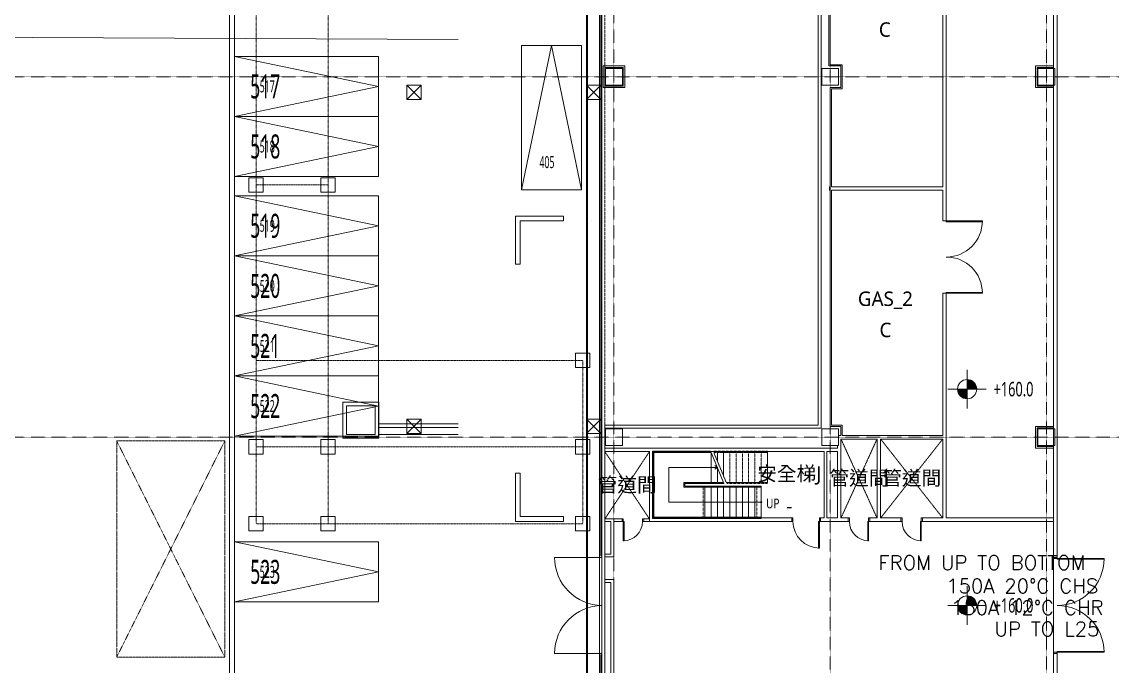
# Model space of a CAD drawing. Extents: x -76427 to 292734, y -42117 to 131250.
# Drawn here: x -24651 to 20739, y 20473 to 47287 of the extents above; entities that cross this region are included whole.
import ezdxf
from ezdxf.enums import TextEntityAlignment as Align

# ---------------------------------------------------------------- set-up
doc = ezdxf.new("R2010")
doc.units = 0
doc.header["$LTSCALE"] = 10
for name, pattern in [('H12PL1$0$DOTK2', [0.0166, 0.0083, -0.0083]), ('H12PL1$0$HIDDEN', [0.4, 0.3, -0.1]), ('H12PL1$0$JJP_三點線', [0.9, 0.3, -0.15, 0, -0.15, 0, -0.15, 0, -0.15]), ('H12PL1$0$JJP_虛線(退縮線、投影線、地下室範圍、非屬本工程、圖面分區)', [0.45, 0.3, -0.15]), ('H12PL1$0$STYLE_22', [0.018779, 0.006944, -0.011834]), ('H12PL1$0$虛線', [0.846667, 0.423333, -0.423333])]:
    doc.linetypes.add(name, pattern=pattern)
for name, color, linetype in [('H12PL1$0$A-LABEL-HIGH.200K', 252, 'Continuous'), ('H12PL1$0$A-OBJE-2D', 252, 'Continuous'), ('H12PL1$0$A-STRS', 252, 'Continuous'), ('H12PL1$0$A-TEXT', 252, 'Continuous'), ('H12PL1$0$A-WALL-EX', 252, 'Continuous'), ('H12PL1$0$A-WALL-IN', 252, 'Continuous'), ('H12PL1$0$A-ZONE', 252, 'Continuous'), ('H12PL1$0$Door', 252, 'Continuous'), ('H12PL1$0$Hattch', 252, 'Continuous'), ('H12PL1$0$L10_14_Defpoints', 252, 'Continuous'), ('H12PL1$0$L10_14_PKG', 252, 'Continuous'), ('H12PL1$0$L10_14_PKG-NN', 252, 'Continuous'), ('H12PL1$0$L10_14_SIAGE1', 252, 'Continuous'), ('H12PL1$0$L10_14_SIAGE2', 252, 'Continuous'), ('H12PL1$0$L10_14_STANTION新設', 252, 'Continuous'), ('H12PL1$0$L10_14_SUGATA3', 252, 'Continuous'), ('H12PL1$0$L10_14_SUGATA4', 252, 'Continuous'), ('H12PL1$0$L10_14_TATEGU1', 252, 'Continuous'), ('H12PL1$0$L10_14_TATEGU3', 252, 'Continuous'), ('H12PL1$0$S-COL', 252, 'Continuous'), ('H12PL1$0$S-FNDN', 252, 'Continuous'), ('H12PL1$0$S-GRID', 252, 'Continuous'), ('H12PL1$0$全區配置圖_26_PKG', 252, 'Continuous'), ('H12PL1$0$全區配置圖_26_PKG-NN', 252, 'Continuous'), ('H12PL1$0$全區配置圖_26_SUGATA3', 252, 'Continuous'), ('H12PL1$0$全區配置圖_26_SUGATAD', 252, 'Continuous'), ('H12PL1$0$全區配置圖_26_TATEYA', 252, 'Continuous'), ('H12PL1$0$全區配置圖_26_地籍圖底圖', 252, 'Continuous'), ('H12PL1$0$全區配置圖_26_陰井', 252, 'Continuous'), ('XFM2P05-200k$0$M-PIPE-TEXT', 3, 'Continuous')]:
    doc.layers.add(name, color=color, linetype=linetype)
doc.styles.add('H12PL1$0$Standard', font='', dxfattribs={"width": 0.8})
doc.styles.add('XFM2P05-200k$0$aa-txt', font='simplex.shx', dxfattribs={"bigfont": 'china.shx'})
doc.styles.get('H12PL1$0$Standard').set_extended_font_data('Microsoft JhengHei')

# ---------------------------------------------------------------- blocks, each defined once
blk = doc.blocks.new('H12PL1')
at = {"layer": 'H12PL1$0$Hattch', "linetype": 'Continuous', "lineweight": 0}
for points in [[(14700, 32000), (15100, 32000), (15069.55, 32153.07), (14982.84, 32282.84), (14853.07, 32369.55), (14700, 32400)], [(14700, 32000), (14300, 32000), (14330.45, 31846.93), (14417.16, 31717.16), (14546.93, 31630.45), (14700, 31600)], [(14700, 23000), (15100, 23000), (15069.55, 23153.07), (14982.84, 23282.84), (14853.07, 23369.55), (14700, 23400)], [(14700, 23000), (14300, 23000), (14330.45, 22846.93), (14417.16, 22717.16), (14546.93, 22630.45), (14700, 22600)]]:
    blk.add_hatch(color=256, dxfattribs=at).paths.add_polyline_path(points)
at = {"layer": 'H12PL1$0$A-LABEL-HIGH.200K', "lineweight": 0}
for p, q in [((14700, 31200), (14700, 32800)), ((13900, 32000), (15500, 32000)), ((14700, 22200), (14700, 23800)), ((13900, 23000), (15500, 23000))]:
    blk.add_line(p, q, dxfattribs=at)
for centre in [(14700, 32000), (14700, 23000)]:
    blk.add_circle(centre, 400, dxfattribs=at)
at = {"layer": 'H12PL1$0$A-OBJE-2D', "linetype": 'H12PL1$0$HIDDEN', "lineweight": 0}
for p, q in [((9450, 26640), (10950, 29925)), ((10950, 26640), (9450, 29925)), ((11100, 26640), (13685, 29925)), ((13685, 26640), (11100, 29925)), ((-380, 26602.5), (1475, 29400)), ((1475, 26602.5), (-380, 29400))]:
    blk.add_line(p, q, dxfattribs=at)
at = {"layer": 'H12PL1$0$A-STRS', "lineweight": 0}
for p, q in [((4024.2, 29420), (1605, 29420)), ((1605, 29420), (1605, 26620)), ((1655, 26670), (1655, 29370)), ((1655, 29370), (4045, 29370)), ((4045, 29370), (1655, 29370)), ((1655, 29370), (1655, 26670)), ((4045, 29370), (1655, 29370)), ((1655, 29370), (1655, 26670)), ((4045, 29370), (4045, 28120)), ((4045, 29370), (4045, 28120)), ((4045, 28120), (4045, 29370)), ((4045, 29370), (4045, 28120)), ((4045, 29370), (4565, 28120)), ((2280, 27295), (2280, 28745)), ((2280, 28745), (4045, 28745)), ((4045, 28745), (4305, 28745)), ((4305, 28745), (4205, 28820)), ((4205, 28670), (4305, 28745)), ((4305, 28745), (4305, 28120)), ((4305, 28120), (4305, 28745)), ((4305, 28745), (4305, 28120)), ((4045, 28120), (2905, 28120)), ((2905, 28120), (2905, 27920)), ((2905, 27920), (2905, 28120)), ((2905, 28120), (4045, 28120)), ((2905, 27920), (2905, 28120)), ((2905, 28120), (4045, 28120)), ((2905, 27920), (3785, 27920)), ((3715.58, 27920), (2905, 27920)), ((3785, 27920), (2905, 27920)), ((2955, 27970), (2955, 28070)), ((2955, 28070), (4045, 28070)), ((3785, 27970), (2955, 27970)), ((3785, 27920), (3715.58, 27920)), ((6125, 27970), (3785, 27970)), ((3785, 27970), (3785, 27920)), ((3785, 27920), (3785, 27970)), ((3785, 27920), (6125, 27920)), ((6125, 27920), (3785, 27920)), ((3785, 26670), (3785, 27920)), ((3785, 26670), (3785, 27920)), ((3785, 26670), (3785, 27920)), ((4045, 27920), (3785, 27920)), ((3785, 27920), (3785, 26670)), ((3785, 26670), (3785, 27920)), ((4045, 28070), (4045, 28120)), ((4565, 28120), (4045, 28120)), ((4045, 28120), (4045, 28070)), ((4045, 28120), (4565, 28120)), ((4045, 28120), (4305, 28120)), ((4045, 28070), (4585.8, 28070)), ((4045, 26670), (4045, 27920)), ((4305, 27920), (4045, 27920)), ((4045, 27920), (4045, 26670)), ((4045, 26670), (4045, 27920)), ((4305, 28120), (4565, 28120)), ((4305, 26670), (4305, 27920)), ((4565, 27920), (4305, 27920)), ((4305, 27920), (4305, 26670)), ((4305, 26670), (4305, 27920)), ((4565, 26670), (4565, 27920)), ((4825, 27920), (4565, 27920)), ((4565, 27920), (4565, 26670)), ((4565, 26670), (4565, 27920)), ((4825, 26670), (4825, 27920)), ((5085, 27920), (4825, 27920)), ((4825, 27920), (4825, 26670)), ((4825, 26670), (4825, 27920)), ((5085, 26670), (5085, 27920)), ((5345, 27920), (5085, 27920)), ((5085, 27920), (5085, 26670)), ((5085, 26670), (5085, 27920)), ((5345, 26670), (5345, 27920)), ((5605, 27920), (5345, 27920)), ((5345, 27920), (5345, 26670)), ((5345, 26670), (5345, 27920)), ((5605, 26670), (5605, 27920)), ((5865, 27920), (5605, 27920)), ((5605, 27920), (5605, 26670)), ((5605, 26670), (5605, 27920)), ((5865, 26670), (5865, 27920)), ((6125, 27920), (5865, 27920)), ((5865, 27920), (5865, 26670)), ((5865, 26670), (5865, 27920)), ((6125, 27920), (6125, 27970)), ((6125, 26670), (6125, 27920)), ((6125, 26670), (6125, 27920)), ((3785, 27295), (2280, 27295)), ((5865, 27295), (3785, 27295)), ((6125, 27295), (5865, 27295)), ((1605, 26620), (3785, 26620)), ((3785, 26670), (1655, 26670)), ((1655, 26670), (3715.58, 26670)), ((1655, 26670), (3785, 26670)), ((3715.58, 26670), (3785, 26670)), ((6125, 26670), (3785, 26670)), ((3785, 26670), (3785, 26620)), ((3785, 26620), (3785, 26670)), ((3785, 26670), (6125, 26670)), ((3785, 26670), (4045, 26670)), ((3785, 26620), (6125, 26620)), ((4045, 26670), (4305, 26670)), ((4305, 26670), (4565, 26670)), ((4565, 26670), (4825, 26670)), ((4825, 26670), (5085, 26670)), ((5085, 26670), (5345, 26670)), ((5345, 26670), (5605, 26670)), ((5605, 26670), (5865, 26670)), ((5865, 26670), (6125, 26670)), ((6125, 26620), (6125, 26670))]:
    blk.add_line(p, q, dxfattribs=at)
at = {"layer": 'H12PL1$0$A-STRS', "linetype": 'H12PL1$0$JJP_虛線(退縮線、投影線、地下室範圍、非屬本工程、圖面分區)', "lineweight": 0}
for p, q in [((4045, 29370), (4045, 28120)), ((6385, 29420), (4132.51, 29420)), ((4153.31, 29370), (6385, 29370)), ((4305, 29370), (4153.31, 29370)), ((4153.31, 29370), (4673.31, 28120)), ((4305, 29370), (4305, 29005.36)), ((4305, 29005.36), (4305, 29370)), ((4305, 29370), (4305, 29005.36)), ((4565, 29370), (4305, 29370)), ((4565, 29370), (4565, 28380.36)), ((4565, 28380.36), (4565, 29370)), ((4565, 29370), (4565, 28380.36)), ((4825, 29370), (4565, 29370)), ((4825, 29370), (4825, 28120)), ((4825, 28120), (4825, 29370)), ((4825, 29370), (4825, 28120)), ((5085, 29370), (4825, 29370)), ((5085, 29370), (5085, 28120)), ((5085, 28120), (5085, 29370)), ((5085, 29370), (5085, 28120)), ((5345, 29370), (5085, 29370)), ((5345, 29370), (5345, 28120)), ((5345, 28120), (5345, 29370)), ((5345, 29370), (5345, 28120)), ((5605, 29370), (5345, 29370)), ((5605, 29370), (5605, 28120)), ((5605, 28120), (5605, 29370)), ((5605, 29370), (5605, 28120)), ((5865, 29370), (5605, 29370)), ((5865, 29370), (5865, 28120)), ((5865, 28120), (5865, 29370)), ((5865, 29370), (5865, 28120)), ((6125, 29370), (5865, 29370)), ((6125, 29370), (6125, 28120)), ((6125, 28120), (6125, 29370)), ((6125, 29370), (6125, 28120)), ((6385, 29370), (6125, 29370)), ((6385, 29370), (6385, 29420)), ((6385, 28120), (6385, 29370)), ((3715.58, 27920), (3715.58, 26670)), ((6385, 28120), (4673.31, 28120)), ((4673.31, 28120), (4825, 28120)), ((4694.11, 28070), (6385, 28070)), ((4825, 28120), (5085, 28120)), ((5085, 28120), (5345, 28120)), ((5345, 28120), (5605, 28120)), ((5605, 28120), (5865, 28120)), ((5865, 28120), (6125, 28120)), ((5946.78, 27920), (5946.78, 26670)), ((6125, 28120), (6385, 28120)), ((6385, 28070), (6385, 28120))]:
    blk.add_line(p, q, dxfattribs=at)
at = {"layer": 'H12PL1$0$A-STRS', "linetype": 'H12PL1$0$虛線', "lineweight": 0}
for p, q in [((6385, 29370), (4153.31, 29370)), ((6385, 28120), (6385, 29370)), ((4673.31, 28120), (6385, 28120))]:
    blk.add_line(p, q, dxfattribs=at)
at = {"layer": 'H12PL1$0$A-STRS', "lineweight": 0, "flags": 128}
blk.add_lwpolyline([(6125, 27320, 1), (6125, 27270, 1)], format="xyb", close=True, dxfattribs=at)
at = {"layer": 'H12PL1$0$A-WALL-EX', "linetype": 'H12PL1$0$JJP_虛線(退縮線、投影線、地下室範圍、非屬本工程、圖面分區)', "lineweight": 0}
blk.add_line((-500, 82879.97), (-500, -2529.97), dxfattribs=at)
at = {"layer": 'H12PL1$0$A-WALL-EX', "linetype": 'H12PL1$0$JJP_虛線(退縮線、投影線、地下室範圍、非屬本工程、圖面分區)', "lineweight": 0, "flags": 128}
for points in [[(-500.03, 83000), (-500.03, -2650)], [(-380, -2529.97), (-380, 82879.97)], [(-500, 53800), (-500, 30550)], [(-380, 30550), (-380, 53800)]]:
    blk.add_lwpolyline(points, dxfattribs=at)
at = {"layer": 'H12PL1$0$A-WALL-EX', "lineweight": 0, "flags": 128}
for points in [[(8499.5, 59499.5), (8499.5, 30500.5)], [(8619.5, 30500.5), (8619.5, 59619.5)], [(-450, 45450), (-450, 45385)], [(450, 45450), (-450, 45450)], [(450, 45450), (450, 45385)], [(-450, 45385), (-450, 44615)], [(-385, 44615), (-385, 45385)], [(-385, 45385), (385, 45385)], [(385, 45385), (385, 44615)], [(450, 44550), (450, 45385)], [(-450, 44550), (-450, 44615)], [(-450, 44550), (385, 44550)], [(385, 44615), (-385, 44615)], [(450, 44550), (385, 44550)], [(-500, 30550), (-500, 16610)], [(8499.5, 30500.5), (-380.5, 30500.5)], [(-380.5, 30500.5), (-380.5, 30380.5)], [(-380, 16610), (-380, 30550)], [(8619.5, 30380.5), (8619.5, 30500.5)], [(-380.5, 30380.5), (8619.5, 30380.5)]]:
    blk.add_lwpolyline(points, dxfattribs=at)
at = {"layer": 'H12PL1$0$A-WALL-IN', "lineweight": 0}
for p, q in [((13835, 39000), (13685, 39000)), ((13835, 36000), (13685, 36000)), ((337.5, 26489.5), (337.5, 26602.5)), ((1237.5, 26489.5), (1237.5, 26602.5)), ((7400, 26490), (7400, 26640)), ((8600, 26490), (8600, 26640)), ((9750, 26490), (9750, 26640)), ((10650, 26490), (10650, 26640)), ((11942.5, 26490), (11942.5, 26640)), ((12842.5, 26490), (12842.5, 26640)), ((-380, 25137.5), (-380, 25024.5)), ((18450, 25000), (18300, 25000)), ((-380, 24074.5), (-380, 23961.5)), ((18450, 21000), (18300, 21000))]:
    blk.add_line(p, q, dxfattribs=at)
at = {"layer": 'H12PL1$0$A-WALL-IN', "lineweight": 0, "flags": 128}
for points in [[(18450, 25000), (18450, 67500)], [(8950, 59550), (8950, 45450)], [(18300, 59550), (18300, 45450)], [(9000, 45500), (9000, 54925)], [(13685, 51000), (13685, 40425)], [(13835, 39000), (13835, 51000)], [(8950, 45450), (9000, 45450)], [(9450, 45500), (9000, 45500)], [(9000, 45450), (9450, 45450)], [(9500, 45500), (9450, 45500)], [(9450, 45450), (9450, 44550)], [(9500, 44500), (9500, 45500)], [(17550, 45450), (17615, 45450)], [(17550, 45450), (17550, 44615)], [(18300, 45450), (17615, 45450)], [(17615, 45385), (18300, 45385)], [(17615, 44615), (17615, 45385)], [(18300, 45385), (18300, 45350)], [(9000, 44550), (9000, 44500)], [(9450, 44550), (9000, 44550)], [(9000, 44500), (9000, 40425)], [(9050, 40425), (9050, 44500)], [(9050, 44500), (9450, 44500)], [(9500, 44500), (9450, 44500)], [(17550, 44615), (17550, 44550)], [(17550, 44550), (18300, 44550)], [(18300, 44615), (17615, 44615)], [(18300, 44650), (18300, 44615)], [(18300, 44550), (18300, 30450)], [(9000, 40425), (8975, 40425)], [(8975, 40425), (8975, 40275)], [(13685, 40425), (9050, 40425)], [(8975, 40275), (9000, 40275)], [(9000, 40275), (9000, 30450)], [(9050, 40275), (13685, 40275)], [(9050, 30500), (9050, 40275)], [(13685, 40275), (13685, 39000)], [(13685, 36000), (13685, 30075)], [(13835, 26640), (13835, 36000)], [(9050, 30450), (9000, 30450)], [(9500, 30500), (9050, 30500)], [(9050, 30450), (9450, 30450)], [(9450, 30450), (9450, 30075)], [(9500, 30500), (9500, 30450)], [(9500, 30075), (9500, 30450)], [(17550, 30450), (17615, 30450)], [(17550, 30450), (17550, 29615)], [(18300, 30450), (17615, 30450)], [(9450, 30075), (9350, 30075)], [(13685, 30075), (9500, 30075)], [(17615, 30385), (18300, 30385)], [(17615, 29615), (17615, 30385)], [(18300, 30385), (18300, 30350)], [(9300, 29550), (-380, 29550)], [(-380, 29550), (-380, 29400)], [(9300, 29650), (9300, 29550)], [(9450, 26640), (9450, 29925)], [(9450, 29925), (10950, 29925)], [(10950, 29925), (10950, 26640)], [(11100, 26640), (11100, 29925)], [(11100, 29925), (13685, 29925)], [(13685, 29925), (13685, 26640)], [(17550, 29615), (17550, 29550)], [(17550, 29550), (18300, 29550)], [(18300, 29615), (17615, 29615)], [(18300, 29650), (18300, 29615)], [(18300, 29550), (18300, 26640)], [(-380, 29400), (1475, 29400)], [(1475, 29400), (1475, 26640)], [(1625, 26640), (1625, 29400)], [(1625, 29400), (8750, 29400)], [(8750, 29400), (8750, 26640)], [(8862.5, 26640), (8862.5, 29400)], [(8862.5, 29400), (9300, 29400)], [(9300, 29400), (9300, 26640)], [(337.5, 26602.5), (-380, 26602.5)], [(-380, 26602.5), (-380, 26489.5)], [(-380, 26489.5), (-125, 26489.5)], [(-125, 26489.5), (-125, 25137.5)], [(0, 26489.5), (337.5, 26489.5)], [(0, 25024.5), (0, 26489.5)], [(1475, 26602.5), (1237.5, 26602.5)], [(1237.5, 26489.5), (1475, 26489.5)], [(1475, 26490), (1475, 26640)], [(1475, 26489.5), (1475, 26602.5)], [(1475, 26490), (7400, 26490)], [(7400, 26640), (1625, 26640)], [(8750, 26640), (8600, 26640)], [(8600, 26490), (9750, 26490)], [(9300, 26640), (8862.5, 26640)], [(9750, 26640), (9450, 26640)], [(10950, 26640), (10650, 26640)], [(10650, 26490), (11942.5, 26490)], [(11942.5, 26640), (11100, 26640)], [(13685, 26640), (12842.5, 26640)], [(12842.5, 26490), (13835, 26490)], [(18300, 26640), (13835, 26640)], [(13835, 26490), (18300, 26490)], [(18300, 26490), (18300, 25000)], [(-125, 25137.5), (-380, 25137.5)], [(-380, 25024.5), (-125, 25024.5)], [(0, 25024.5), (-125, 25024.5)], [(-125, 24074.5), (-380, 24074.5)], [(0, 24074.5), (-125, 24074.5)], [(0, 16624.5), (0, 24074.5)], [(-380, 23961.5), (-125, 23961.5)], [(-125, 23961.5), (-125, 16737.5)], [(18300, 21000), (18300, 15350)], [(18450, -350), (18450, 21000)]]:
    blk.add_lwpolyline(points, dxfattribs=at)
at = {"layer": 'H12PL1$0$Door', "lineweight": 0}
for p, q in [((13835, 39000), (13685, 39000)), ((13835, 39000), (15335, 39000)), ((13835, 38970), (13835, 39000)), ((15335, 38970), (13835, 38970)), ((15335, 39000), (15335, 38970)), ((13835, 36000), (13685, 36000)), ((13835, 36030), (15335, 36030)), ((13835, 36000), (13835, 36030)), ((15335, 36000), (13835, 36000)), ((15335, 36030), (15335, 36000)), ((337.5, 26489.5), (337.5, 26602.5)), ((337.5, 26602.5), (387.5, 26602.5)), ((387.5, 26489.5), (337.5, 26489.5)), ((387.5, 26602.5), (387.5, 26489.5)), ((387.5, 26489.5), (387.5, 25689.5)), ((417.5, 26489.5), (387.5, 26489.5)), ((417.5, 25689.5), (417.5, 26489.5)), ((1187.5, 26489.5), (1187.5, 26602.5)), ((1187.5, 26602.5), (1237.5, 26602.5)), ((1237.5, 26489.5), (1187.5, 26489.5)), ((1237.5, 26602.5), (1237.5, 26489.5)), ((7450, 26640), (7400, 26640)), ((7400, 26640), (7400, 26490)), ((7400, 26490), (7450, 26490)), ((7450, 26490), (7450, 26640)), ((8520, 25390), (8520, 26490)), ((8520, 26490), (8550, 26490)), ((8600, 26640), (8550, 26640)), ((8550, 26640), (8550, 26490)), ((8550, 26490), (8550, 25390)), ((8550, 26490), (8600, 26490)), ((8600, 26490), (8600, 26640)), ((9800, 26640), (9750, 26640)), ((9750, 26640), (9750, 26490)), ((9750, 26490), (9800, 26490)), ((9800, 26490), (9800, 26640)), ((10570, 25690), (10570, 26490)), ((10570, 26490), (10600, 26490)), ((10650, 26640), (10600, 26640)), ((10600, 26640), (10600, 26490)), ((10600, 26490), (10600, 25690)), ((10600, 26490), (10650, 26490)), ((10650, 26490), (10650, 26640)), ((11992.5, 26640), (11942.5, 26640)), ((11942.5, 26640), (11942.5, 26490)), ((11942.5, 26490), (11992.5, 26490)), ((11992.5, 26490), (11992.5, 26640)), ((12762.5, 25690), (12762.5, 26490)), ((12762.5, 26490), (12792.5, 26490)), ((12842.5, 26640), (12792.5, 26640)), ((12792.5, 26640), (12792.5, 26490)), ((12792.5, 26490), (12792.5, 25690)), ((12792.5, 26490), (12842.5, 26490)), ((12842.5, 26490), (12842.5, 26640)), ((387.5, 25689.5), (417.5, 25689.5)), ((10600, 25690), (10570, 25690)), ((12792.5, 25690), (12762.5, 25690)), ((8550, 25390), (8520, 25390)), ((18450, 25000), (18300, 25000)), ((18300, 25000), (18300, 24950)), ((18450, 24950), (18450, 25000)), ((18300, 24950), (18450, 24950)), ((20400, 24950), (18450, 24950)), ((18450, 24950), (18450, 24920)), ((18450, 24920), (20400, 24920)), ((20400, 24920), (20400, 24950)), ((18450, 21050), (18300, 21050)), ((18300, 21050), (18300, 21000)), ((18300, 21000), (18450, 21000)), ((20400, 21080), (18450, 21080)), ((18450, 21080), (18450, 21050)), ((18450, 21050), (20400, 21050)), ((18450, 21000), (18450, 21050)), ((20400, 21050), (20400, 21080))]:
    blk.add_line(p, q, dxfattribs=at)
for centre, radius, start, end in [((13835, 39000), 1500, 270, 0), ((13835, 36000), 1500, 0, 90), ((387.5, 26489.5), 800, 270, 0), ((8550, 26490), 1100, 180, 270), ((10600, 26490), 800, 180, 270), ((12792.5, 26490), 800, 180, 270), ((18450, 24950), 1950, 270, 0), ((18450, 21050), 1950, 0, 90)]:
    blk.add_arc(centre, radius, start, end, dxfattribs=at)
at = {"layer": 'H12PL1$0$L10_14_Defpoints', "lineweight": 0}
for p, q in [((-2440.08, 39000), (-2440.03, 39000)), ((-953.59, 39000), (-953.54, 39000)), ((-953.59, 39000), (-953.54, 39000)), ((-2440.08, 30000), (-2440.03, 30000)), ((-953.59, 30000), (-953.54, 30000))]:
    blk.add_line(p, q, dxfattribs=at)
at = {"layer": 'H12PL1$0$L10_14_PKG', "lineweight": 0, "flags": 128}
for points in [[(-1350, 40300), (-2600, 46300), (-3850, 40300)], [(-15800, 45850), (-9800, 44600), (-15800, 43350)], [(-15800, 43350), (-9800, 42100), (-15800, 40850)], [(-15800, 37550), (-9800, 38800), (-15800, 40050)], [(-15800, 35050), (-9800, 36300), (-15800, 37550)], [(-15800, 32550), (-9800, 33800), (-15800, 35050)], [(-15800, 30050), (-9800, 31300), (-15800, 32550)], [(-15800, 23150), (-9800, 24400), (-15800, 25650)]]:
    blk.add_lwpolyline(points, dxfattribs=at)
for points in [[(-1350, 40300), (-1350, 46300), (-3850, 46300), (-3850, 40300)], [(-15800, 45850), (-9800, 45850), (-9800, 43350), (-15800, 43350)], [(-15800, 43350), (-9800, 43350), (-9800, 40850), (-15800, 40850)], [(-15800, 37550), (-9800, 37550), (-9800, 40050), (-15800, 40050)], [(-15800, 35050), (-9800, 35050), (-9800, 37550), (-15800, 37550)], [(-15800, 32550), (-9800, 32550), (-9800, 35050), (-15800, 35050)], [(-15800, 30050), (-9800, 30050), (-9800, 32550), (-15800, 32550)], [(-15800, 23150), (-9800, 23150), (-9800, 25650), (-15800, 25650)]]:
    blk.add_lwpolyline(points, close=True, dxfattribs=at)
at = {"layer": 'H12PL1$0$L10_14_SIAGE1', "lineweight": 0, "flags": 128}
blk.add_lwpolyline([(-500, 30501.2), (-501.2, 30501.2), (-501.2, 30450.4)], dxfattribs=at)
at = {"layer": 'H12PL1$0$L10_14_SIAGE2', "lineweight": 0, "flags": 128}
for points in [[(-500, 30450.4), (-500, 30475.2)], [(-500, 30400.8), (-500, 30425.6)], [(-500, 30351.2), (-500, 30376)], [(-500, 30301.6), (-500, 30326.4)], [(-500, 30252), (-500, 30276.8)], [(-500, 30202.4), (-500, 30227.2)], [(-500, 30152.8), (-500, 30177.6)], [(-500, 30103.2), (-500, 30128)], [(-500, 30053.6), (-500, 30078.4)], [(-500, 30004), (-500, 30028.8)], [(-500, 29954.4), (-500, 29979.2)], [(-500, 29904.8), (-500, 29929.6)], [(-500, 29855.2), (-500, 29880)], [(-500, 29805.6), (-500, 29830.4)], [(-500, 29756), (-500, 29780.8)], [(-500, 29706.4), (-500, 29731.2)], [(-500, 29656.8), (-500, 29681.6)], [(-500, 29607.2), (-500, 29632)], [(-500, 29557.6), (-500, 29582.4)], [(-500, 29508), (-500, 29532.8)], [(-500, 29458.4), (-500, 29483.2)], [(-500, 29408.8), (-500, 29433.6)], [(-500, 29359.2), (-500, 29384)], [(-500, 29309.6), (-500, 29334.4)], [(-500, 29260), (-500, 29284.8)], [(-500, 29210.4), (-500, 29235.2)], [(-500, 29160.8), (-500, 29185.6)], [(-500, 29111.2), (-500, 29136)], [(-500, 29061.6), (-500, 29086.4)], [(-500, 29012), (-500, 29036.8)], [(-500, 28962.4), (-500, 28987.2)], [(-500, 28912.8), (-500, 28937.6)], [(-500, 28863.2), (-500, 28888)], [(-500, 28813.6), (-500, 28838.4)], [(-500, 28764), (-500, 28788.8)], [(-500, 28714.4), (-500, 28739.2)], [(-500, 28664.8), (-500, 28689.6)], [(-500, 28615.2), (-500, 28640)], [(-500, 28565.6), (-500, 28590.4)], [(-500, 28516), (-500, 28540.8)], [(-500, 28466.4), (-500, 28491.2)], [(-500, 28416.8), (-500, 28441.6)], [(-500, 28367.2), (-500, 28392)], [(-500, 28317.6), (-500, 28342.4)], [(-500, 28268), (-500, 28292.8)], [(-500, 28218.4), (-500, 28243.2)], [(-500, 28168.8), (-500, 28193.6)], [(-500, 28119.2), (-500, 28144)], [(-500, 28069.6), (-500, 28094.4)], [(-500, 28020), (-500, 28044.8)], [(-500, 27970.4), (-500, 27995.2)], [(-500, 27920.8), (-500, 27945.6)], [(-500, 27871.2), (-500, 27896)], [(-500, 27821.6), (-500, 27846.4)], [(-500, 27772), (-500, 27796.8)], [(-500, 27722.4), (-500, 27747.2)], [(-500, 27672.8), (-500, 27697.6)], [(-500, 27623.2), (-500, 27648)], [(-500, 27573.6), (-500, 27598.4)], [(-500, 27524), (-500, 27548.8)], [(-500, 27474.4), (-500, 27499.2)], [(-500, 27424.8), (-500, 27449.6)], [(-500, 27375.2), (-500, 27400)], [(-500, 27325.6), (-500, 27350.4)], [(-500, 27276), (-500, 27300.8)], [(-500, 27226.4), (-500, 27251.2)], [(-500, 27176.8), (-500, 27201.6)], [(-500, 27127.2), (-500, 27152)], [(-500, 27077.6), (-500, 27102.4)], [(-500, 27028), (-500, 27052.8)], [(-500, 26978.4), (-500, 27003.2)], [(-500, 26928.8), (-500, 26953.6)], [(-500, 26879.2), (-500, 26904)], [(-500, 26829.6), (-500, 26854.4)], [(-500, 26780), (-500, 26804.8)], [(-500, 26730.4), (-500, 26755.2)], [(-500, 26680.8), (-500, 26705.6)], [(-500, 26631.2), (-500, 26656)], [(-500, 26581.6), (-500, 26606.4)], [(-500, 26532), (-500, 26556.8)], [(-500, 26482.4), (-500, 26507.2)], [(-500, 26432.8), (-500, 26457.6)], [(-500, 26383.2), (-500, 26408)], [(-500, 26333.6), (-500, 26358.4)], [(-500, 26284), (-500, 26308.8)], [(-500, 26234.4), (-500, 26259.2)], [(-500, 26184.8), (-500, 26209.6)], [(-500, 26135.2), (-500, 26160)], [(-500, 26085.6), (-500, 26110.4)], [(-500, 26036), (-500, 26060.8)], [(-500, 25986.4), (-500, 26011.2)], [(-500, 25936.8), (-500, 25961.6)], [(-500, 25887.2), (-500, 25912)], [(-500, 25837.6), (-500, 25862.4)], [(-500, 25788), (-500, 25812.8)], [(-500, 25738.4), (-500, 25763.2)], [(-500, 25688.8), (-500, 25713.6)], [(-500, 25639.2), (-500, 25664)], [(-500, 25589.6), (-500, 25614.4)], [(-500, 25540), (-500, 25564.8)], [(-500, 25490.4), (-500, 25515.2)], [(-500, 25440.8), (-500, 25465.6)], [(-500, 25391.2), (-500, 25416)], [(-500, 25341.6), (-500, 25366.4)], [(-500, 25292), (-500, 25316.8)], [(-500, 25242.4), (-500, 25267.2)], [(-500, 25192.8), (-500, 25217.6)], [(-500, 25143.2), (-500, 25168)], [(-500, 25093.6), (-500, 25118.4)], [(-500, 20882.4), (-500, 20907.2)], [(-500, 20832.8), (-500, 20857.6)], [(-500, 20783.2), (-500, 20808)], [(-500, 20733.6), (-500, 20758.4)], [(-500, 20684), (-500, 20708.8)], [(-500, 20634.4), (-500, 20659.2)], [(-500, 20584.8), (-500, 20609.6)], [(-500, 20535.2), (-500, 20560)], [(-500, 20485.6), (-500, 20510.4)]]:
    blk.add_lwpolyline(points, dxfattribs=at)
at = {"layer": 'H12PL1$0$L10_14_STANTION新設', "linetype": 'H12PL1$0$DOTK2', "lineweight": 0}
for p, q in [((-14900, 26400), (-14900, 93300)), ((-11900, 26400), (-11900, 93300)), ((-14900, 40500), (-11900, 40500)), ((-14900, 33200), (-1300, 33200)), ((-1300, 26400), (-1300, 33200)), ((-14900, 29600), (-1300, 29600)), ((-14900, 26400), (-1300, 26400))]:
    blk.add_line(p, q, dxfattribs=at)
at = {"layer": 'H12PL1$0$L10_14_STANTION新設', "lineweight": 0, "flags": 128}
for points in [[(-15200, 40800), (-14600, 40800), (-14600, 40200), (-15200, 40200)], [(-12200, 40800), (-11600, 40800), (-11600, 40200), (-12200, 40200)], [(-1600, 33500), (-1000, 33500), (-1000, 32900), (-1600, 32900)], [(-15200, 29900), (-14600, 29900), (-14600, 29300), (-15200, 29300)], [(-12200, 29900), (-11600, 29900), (-11600, 29300), (-12200, 29300)], [(-1600, 29900), (-1000, 29900), (-1000, 29300), (-1600, 29300)], [(-15200, 26700), (-14600, 26700), (-14600, 26100), (-15200, 26100)], [(-12200, 26700), (-11600, 26700), (-11600, 26100), (-12200, 26100)], [(-1600, 26700), (-1000, 26700), (-1000, 26100), (-1600, 26100)]]:
    blk.add_lwpolyline(points, close=True, dxfattribs=at)
at = {"layer": 'H12PL1$0$L10_14_SUGATA3', "lineweight": 0}
for p, q in [((-1150, 18785), (-1150, 53800)), ((-1100, 18785), (-1100, 53800)), ((-600, 18785), (-600, 53800)), ((-550, 30550), (-550, 53800)), ((-8625, 44650), (-8025, 44050)), ((-8625, 44050), (-8025, 44650)), ((-1150, 44050), (-550, 44650)), ((-1150, 44650), (-550, 44050)), ((-8625, 30750), (-8025, 30150)), ((-8625, 30150), (-8025, 30750)), ((-1150, 30150), (-550, 30750)), ((-1150, 30750), (-550, 30150))]:
    blk.add_line(p, q, dxfattribs=at)
at = {"layer": 'H12PL1$0$L10_14_SUGATA3', "lineweight": 0, "flags": 128}
for points in [[(-8625, 44050), (-8025, 44050), (-8025, 44650), (-8625, 44650)], [(-1150, 44050), (-550, 44050), (-550, 44650), (-1150, 44650)], [(-3900, 37200), (-4100, 37200), (-4100, 39200), (-2100, 39200), (-2100, 39000), (-3900, 39000)], [(-8625, 30150), (-8025, 30150), (-8025, 30750), (-8625, 30750)], [(-1150, 30150), (-550, 30150), (-550, 30750), (-1150, 30750)], [(-3900, 28500), (-4100, 28500), (-4100, 26500), (-2100, 26500), (-2100, 26700), (-3900, 26700)]]:
    blk.add_lwpolyline(points, close=True, dxfattribs=at)
at = {"layer": 'H12PL1$0$L10_14_SUGATA4', "lineweight": 0}
for p, q in [((-500, 30550), (-550, 30550)), ((-550, 30550), (-550, 25060)), ((-500, 25060), (-550, 25060)), ((-550, 20940), (-550, 16640)), ((-500, 20940), (-550, 20940))]:
    blk.add_line(p, q, dxfattribs=at)
at = {"layer": 'H12PL1$0$L10_14_SUGATA4', "lineweight": 0, "flags": 128}
blk.add_lwpolyline([(-500, 44450), (-550, 44450), (-550, 45550), (-500, 45550)], dxfattribs=at)
at = {"layer": 'H12PL1$0$L10_14_TATEGU1', "lineweight": 0, "flags": 128}
for points in [[(-500, 25035), (-510, 25035), (-510, 25060), (-500, 25060)], [(-500, 20965), (-510, 20965), (-510, 20940), (-500, 20940)]]:
    blk.add_lwpolyline(points, dxfattribs=at)
at = {"layer": 'H12PL1$0$L10_14_TATEGU3', "lineweight": 0}
for p, q in [((-2472, 25000), (-500, 25000)), ((-650, 23000), (-500, 23000)), ((-2472, 21000), (-500, 21000))]:
    blk.add_line(p, q, dxfattribs=at)
for centre, start, end in [((-472, 25000), 180, 269.197833), ((-472, 21000), 90.802167, 180)]:
    blk.add_arc(centre, 2000, start, end, dxfattribs=at)
at = {"layer": 'H12PL1$0$S-COL', "lineweight": 0, "flags": 128}
for points in [[(-350, 44650), (350, 44650), (350, 45350), (-350, 45350)], [(8650, 44650), (9350, 44650), (9350, 45350), (8650, 45350)], [(17650, 44650), (18350, 44650), (18350, 45350), (17650, 45350)], [(-350, 29650), (350, 29650), (350, 30350), (-350, 30350)], [(8650, 29650), (9350, 29650), (9350, 30350), (8650, 30350)], [(17650, 29650), (18350, 29650), (18350, 30350), (17650, 30350)]]:
    blk.add_lwpolyline(points, close=True, dxfattribs=at)
at = {"layer": 'H12PL1$0$S-FNDN', "lineweight": 0, "flags": 128}
blk.add_lwpolyline([(43500, 74700), (18300, 74700), (18300, 15000), (18125, 15000), (18125, -550), (93300, -550), (93300, 74700)], close=True, dxfattribs=at)
at = {"layer": 'H12PL1$0$S-GRID', "linetype": 'H12PL1$0$JJP_三點線', "lineweight": 0}
for p, q in [((0, 128250), (0, -28000)), ((9000, 128250), (9000, -28000)), ((18000, 128250), (18000, -28000)), ((-29000, 45000), (289600, 45000)), ((-29000, 30000), (289600, 30000))]:
    blk.add_line(p, q, dxfattribs=at)
at = {"layer": 'H12PL1$0$全區配置圖_26_PKG', "lineweight": 0, "flags": 128}
for points in [[(-15800, 45850), (-9800, 44600), (-15800, 43350)], [(-15800, 43350), (-9800, 42100), (-15800, 40850)], [(-15800, 37550), (-9800, 38800), (-15800, 40050)], [(-15800, 35050), (-9800, 36300), (-15800, 37550)], [(-15800, 32550), (-9800, 33800), (-15800, 35050)], [(-15800, 30050), (-9800, 31300), (-15800, 32550)], [(-15800, 23150), (-9800, 24400), (-15800, 25650)]]:
    blk.add_lwpolyline(points, dxfattribs=at)
for points in [[(-15800, 45850), (-9800, 45850), (-9800, 43350), (-15800, 43350)], [(-15800, 43350), (-9800, 43350), (-9800, 40850), (-15800, 40850)], [(-15800, 37550), (-9800, 37550), (-9800, 40050), (-15800, 40050)], [(-15800, 35050), (-9800, 35050), (-9800, 37550), (-15800, 37550)], [(-15800, 32550), (-9800, 32550), (-9800, 35050), (-15800, 35050)], [(-15800, 30050), (-9800, 30050), (-9800, 32550), (-15800, 32550)], [(-15800, 23150), (-9800, 23150), (-9800, 25650), (-15800, 25650)]]:
    blk.add_lwpolyline(points, close=True, dxfattribs=at)
at = {"layer": 'H12PL1$0$全區配置圖_26_SUGATA3', "lineweight": 0, "flags": 128}
blk.add_lwpolyline([(-28400, -6350), (-28400, 11650), (-51800, 11650), (-51800, 48050), (-16000, 48050), (-16000, -6350)], close=True, dxfattribs=at)
at = {"layer": 'H12PL1$0$全區配置圖_26_SUGATAD', "linetype": 'H12PL1$0$STYLE_22', "lineweight": 0}
for p, q in [((-20700, 29850), (-16200, 20850)), ((-20700, 20850), (-16200, 29850))]:
    blk.add_line(p, q, dxfattribs=at)
at = {"layer": 'H12PL1$0$全區配置圖_26_SUGATAD', "linetype": 'H12PL1$0$STYLE_22', "lineweight": 0, "flags": 128}
blk.add_lwpolyline([(-20700, 20850), (-20700, 29850), (-16200, 29850), (-16200, 20850)], close=True, dxfattribs=at)
at = {"layer": 'H12PL1$0$全區配置圖_26_TATEYA', "lineweight": 0, "flags": 128}
blk.add_lwpolyline([(-28600, -6550), (-28600, 11450), (-52000, 11450), (-52000, 48250), (-15800, 48250), (-15800, -6550)], close=True, dxfattribs=at)
at = {"layer": 'H12PL1$0$全區配置圖_26_地籍圖底圖', "lineweight": 0, "flags": 128}
blk.add_lwpolyline([(-6481.46, 109005.6), (-59353.78, 109253.98), (-59646.93, 46805.5), (-6481.46, 46556.22)], dxfattribs=at)
blk.add_lwpolyline([(-6481.46, 46556.22), (-59646.93, 46805.5), (-59812.05, 11777.85, 0.08910998), (-56281.91, -8421.48, 0.2369649), (-49746.79, -14568.81, 0.07252418), (-40035.16, -15985.2), (-6481.46, -15985.35)], format="xyb", dxfattribs=at)
at = {"layer": 'H12PL1$0$全區配置圖_26_陰井', "lineweight": 0}
for p, q in [((-9787.63, 30561), (-6481.46, 30561)), ((-9787.63, 30411), (-6481.46, 30411)), ((-9787.63, 30111), (-6481.46, 30111))]:
    blk.add_line(p, q, dxfattribs=at)
at = {"layer": 'H12PL1$0$全區配置圖_26_陰井', "lineweight": 0, "flags": 128}
for points in [[(-11287.63, 29961), (-9787.63, 29961), (-9787.63, 31461), (-11287.63, 31461)], [(-11137.63, 30111), (-9937.63, 30111), (-9937.63, 31311), (-11137.63, 31311)]]:
    blk.add_lwpolyline(points, close=True, dxfattribs=at)
at = {"layer": 'H12PL1$0$A-LABEL-HIGH.200K', "lineweight": 0, "char_height": 600, "attachment_point": 7, "style": 'H12PL1$0$Standard'}
for insert in [(15800, 31690.12), (15800, 22690.12)]:
    blk.add_mtext('\\A1;{\\W0.68;+160.0}', dxfattribs=dict(at, insert=insert))
at = {"layer": 'H12PL1$0$A-TEXT', "linetype": 'Continuous', "lineweight": 0, "insert": (6331.22, 27242.93), "char_height": 400, "attachment_point": 4, "style": 'H12PL1$0$Standard'}
blk.add_mtext('\\A1;UP', dxfattribs=at)
at = {"layer": 'H12PL1$0$A-ZONE', "style": 'H12PL1$0$Standard'}
for s, p in [('C', (11273.51, 47265.43)), ('GAS_2', (11298.51, 36062.73)), ('C', (11298.51, 34765.43)), ('安全梯J', (7297.91, 28785.24)), ('管道間', (10200, 28605.05)), ('管道間', (12392.5, 28605.05)), ('管道間', (547.5, 28323.8)), ('-', (7297.91, 27443.35))]:
    blk.add_text(s, height=600, dxfattribs=at).set_placement(p, align=Align.TOP_CENTER)
at = {"layer": 'H12PL1$0$L10_14_PKG-NN', "linetype": 'Continuous', "lineweight": 0, "char_height": 500, "attachment_point": 4, "style": 'H12PL1$0$Standard'}
for s, insert in [('\\A1;{\\W0.56;517}', (-14747.75, 44596.73)), ('\\A1;{\\W0.56;518}', (-14747.75, 42096.73)), ('\\A1;{\\W0.56;405}', (-3103.23, 41444.92)), ('\\A1;{\\W0.56;519}', (-14747.75, 38796.73)), ('\\A1;{\\W0.56;520}', (-14747.75, 36295.88)), ('\\A1;{\\W0.56;521}', (-14747.75, 33796.73)), ('\\A1;{\\W0.56;522}', (-14747.75, 31295.88)), ('\\A1;{\\W0.56;523}', (-14747.75, 24395.88))]:
    blk.add_mtext(s, dxfattribs=dict(at, insert=insert))
at = {"layer": 'H12PL1$0$全區配置圖_26_PKG-NN', "linetype": 'Continuous', "lineweight": 0, "char_height": 1000, "attachment_point": 4, "style": 'H12PL1$0$Standard'}
for s, insert in [('\\A1;{\\W0.56;517}', (-15142.78, 44593.45)), ('\\A1;{\\W0.56;518}', (-15142.78, 42093.45)), ('\\A1;{\\W0.56;519}', (-15142.78, 38793.45)), ('\\A1;{\\W0.56;520}', (-15142.78, 36291.77)), ('\\A1;{\\W0.56;521}', (-15142.78, 33793.45)), ('\\A1;{\\W0.56;522}', (-15142.78, 31291.77)), ('\\A1;{\\W0.56;523}', (-15142.78, 24391.77))]:
    blk.add_mtext(s, dxfattribs=dict(at, insert=insert))
blk = doc.blocks.new('XFM2P05-200k')
at = {"layer": 'XFM2P05-200k$0$M-PIPE-TEXT', "style": 'XFM2P05-200k$0$aa-txt'}
for s, p in [('FROM UP TO BOTTOM', (11011, 24778)), ('150A 20%%DC CHS', (13831, 23811)), ('150A 12%%DC CHR', (14026, 22911)), ('UP TO L25', (15838, 22020))]:
    blk.add_text(s, height=600, dxfattribs=at).set_placement(p, align=Align.MIDDLE_LEFT)

msp = doc.modelspace()

# ---------------------------------------------------------------- block references
msp.add_blockref('H12PL1', (0, 0))

# ---------------------------------------------------------------- next in the draw order: block references
msp.add_blockref('XFM2P05-200k', (0, 0))

doc.saveas('drawing.dxf')
